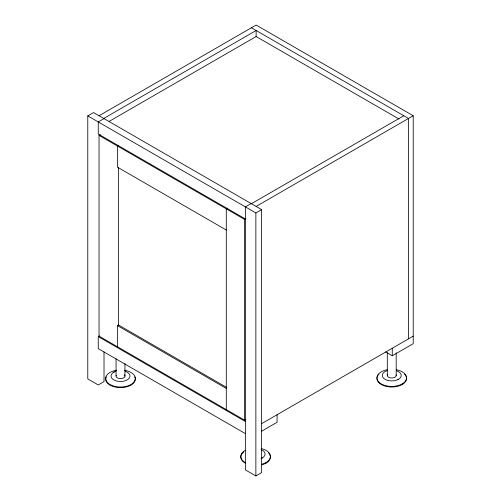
<?xml version="1.0" encoding="UTF-8"?>
<svg xmlns="http://www.w3.org/2000/svg" width="501" height="501" viewBox="0 0 501 501"><rect width="100%" height="100%" fill="white"/><g stroke="black" fill="none" stroke-linecap="round" stroke-linejoin="round"><path stroke-width="0.75" d="M113.808 372.168L114.234 371.848M261.885 458.221L262.305 457.901M398.026 379.62L398.445 379.301M104.014 351.884L104.014 381.63L98.259 384.956L87.781 378.906L87.781 115.894L93.543 112.568L261.628 209.612L261.628 472.625L255.867 475.95L245.396 469.907L245.396 206.888L251.158 203.563M99.041 115.744L256.13 25.05L413.219 115.744L413.219 343.686L392.27 355.779L385.557 351.902M103.757 118.461L256.13 30.492L256.13 36.742M104.014 118.618L98.259 121.943L98.259 134.03L245.396 218.981M109.174 121.38L256.13 36.535L399.047 119.05M245.891 419.431L244.607 420.17L99.041 336.133L99.041 135.395L100.325 134.656M118.649 145.234L117.372 145.973L117.372 167.134L226.283 230.015M227.56 208.115L226.283 208.854L226.283 409.593M251.414 203.713L403.793 115.744M256.13 206.437L413.219 115.744M99.041 135.395L244.607 219.438L245.891 218.699M87.781 115.894L255.867 212.938L261.628 209.612M245.396 433.628L98.259 348.677L98.259 336.584L99.536 335.845M117.372 346.711L117.372 325.55L118.649 324.811M261.535 423.702L413.219 336.133M261.535 431.261L277.072 422.287L277.072 414.734M251.414 27.768L408.503 118.461L408.503 338.851M226.652 387.436L118.418 324.942L118.418 167.315M117.372 325.55L226.283 388.432M98.259 336.584L245.396 421.535M402.222 383.916L402.222 384.499M396.191 352.829L396.191 375.493M392.27 348.22L392.27 355.779M387.304 352.704L387.304 375.368M266.075 462.517L266.075 463.099M255.867 212.938L255.867 475.95M244.607 219.438L244.607 420.17M124.956 363.594L124.956 376.101M116.069 358.779L116.069 375.975M261.628 448.658A14.811 8.548 0 0 1 270.415 456.474A14.811 8.548 0 0 1 261.628 464.283M245.133 462.517A14.811 8.548 0 0 1 245.133 450.424M269.914 454.845A14.811 8.548 0 0 1 261.628 464.865M245.133 463.099A14.811 8.548 0 0 1 243.855 451.852M268.43 452.779A14.811 8.548 0 0 1 269.632 454.307M261.04 449.547A9.475 5.473 0 0 1 261.04 458.515M124.411 374.804A4.44 2.568 0 0 1 123.578 377.892A4.44 2.568 0 0 1 118.198 378.224L117.297 377.804A4.44 2.568 0 0 1 116.251 375.312M124.342 370.214A14.811 8.548 0 0 1 132.64 383.378A14.811 8.548 0 0 1 108.379 383.378A14.811 8.548 0 0 1 116.677 370.214M125.25 371.297A9.475 5.473 0 0 1 127.768 379.551A9.475 5.473 0 0 1 113.251 379.551A9.475 5.473 0 0 1 115.775 371.297M134.819 376.846A14.811 8.548 0 0 1 120.509 387.611A14.811 8.548 0 0 1 106.206 376.846M396.066 374.829A4.44 2.568 0 0 1 394.368 377.503A4.44 2.568 0 0 1 389.434 377.622L388.532 377.203A4.44 2.568 0 0 1 387.486 374.71M396.322 369.738A14.811 8.548 0 0 1 403.731 382.896A14.811 8.548 0 0 1 379.764 382.896A14.811 8.548 0 0 1 387.173 369.738M404.576 374.178A14.811 8.548 0 0 1 395.583 386.716A14.811 8.548 0 0 1 376.94 378.455M376.99 377.71A14.811 8.548 0 0 1 378.919 374.178M396.485 370.696A9.475 5.473 0 0 1 399.009 378.95A9.475 5.473 0 0 1 384.486 378.95A9.475 5.473 0 0 1 387.01 370.696"/></g></svg>
